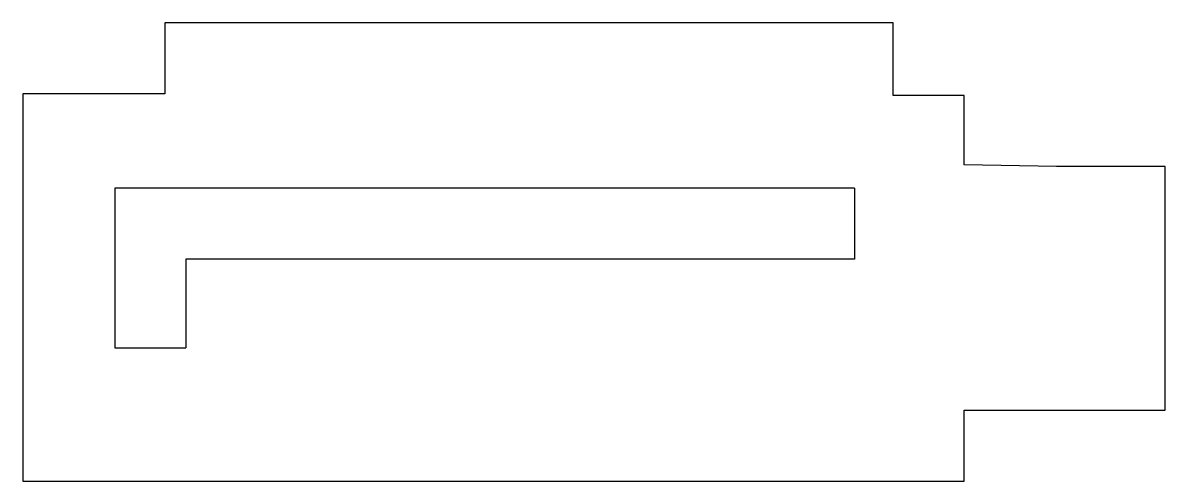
# Model space of a CAD drawing. Header units: millimetres. Extents: x 3 to 19.1, y 2 to 8.4.
import ezdxf

# ---------------------------------------------------------------- set-up
doc = ezdxf.new("R2010")
doc.units = ezdxf.units.MM
doc.layers.add('Port SATA', color=130, linetype='Continuous')

msp = doc.modelspace()

# ---------------------------------------------------------------- linework, layer by layer
at = {"layer": 'Port SATA'}
for p, q in [((14.705, 6.125), (4.295, 6.125)), ((4.295, 6.125), (4.295, 3.875)), ((14.705, 6.125), (14.705, 5.125)), ((14.705, 5.125), (5.295, 5.125)), ((5.295, 5.125), (5.295, 3.875))]:
    msp.add_line(p, q, dxfattribs=at)
msp.add_lwpolyline([(16.25, 2), (16.25, 3), (19.08, 3), (19.08, 6.427), (17.55, 6.427), (16.25, 6.451), (16.25, 7.427), (15.25, 7.427), (15.25, 8.45), (5, 8.45), (5, 7.45), (3, 7.45), (3, 2)], close=True, dxfattribs=at)
msp.add_lwpolyline([(4.295, 6.125), (4.295, 3.875), (5.295, 3.875)], dxfattribs=at)

doc.saveas('drawing.dxf')
